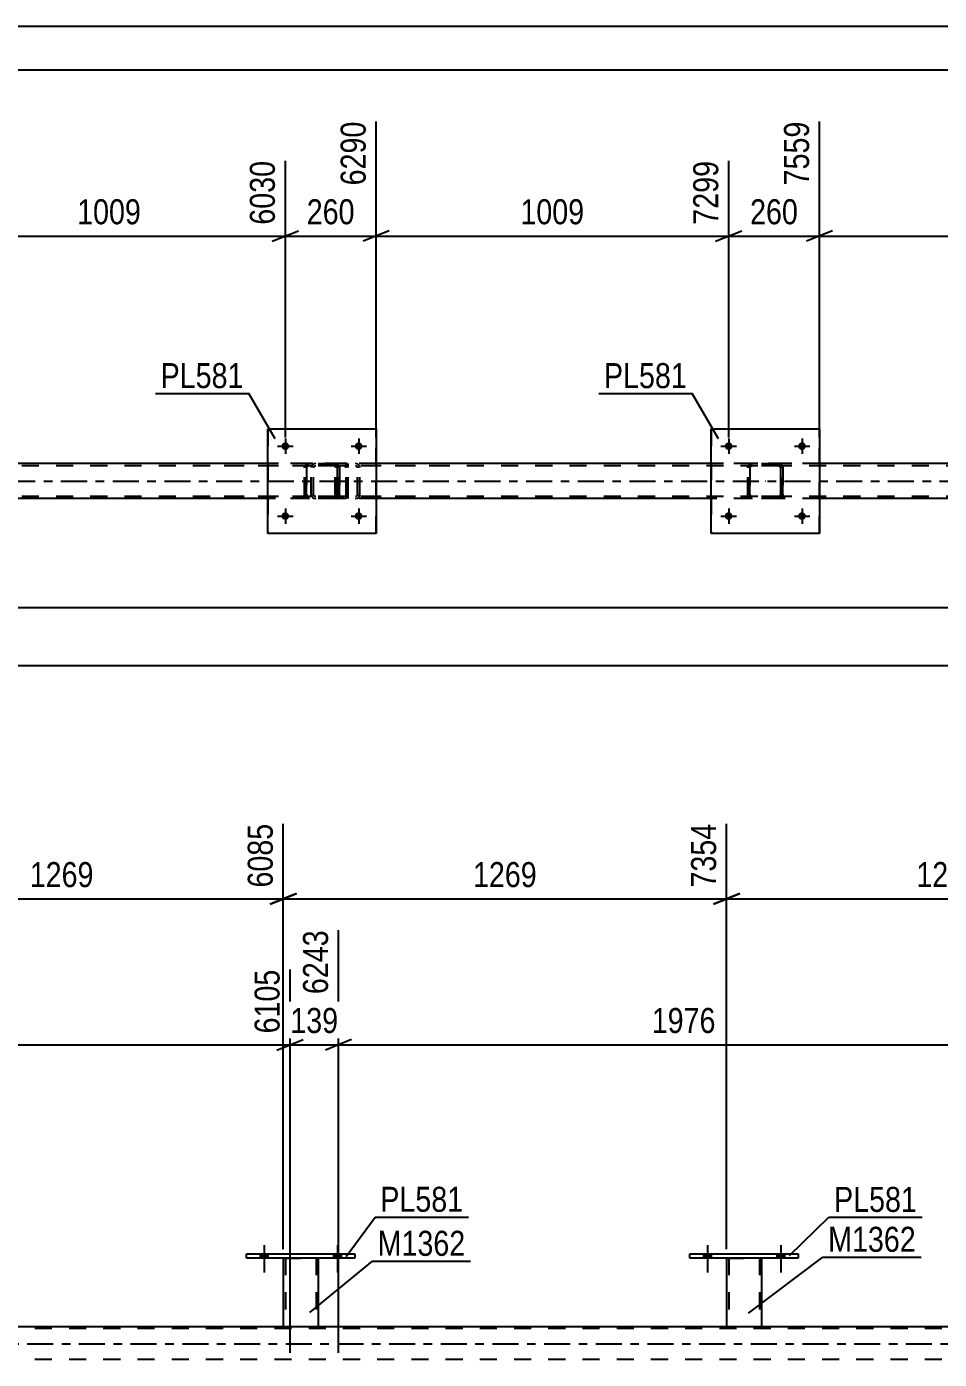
# Model space of a CAD drawing. Header units: millimetres. Extents: x 0 to 841, y 0 to 594.
# Drawn here: x 290.3 to 394.8, y 441.4 to 594 of the extents above; entities that cross this region are included whole.
import ezdxf

# ---------------------------------------------------------------- set-up
doc = ezdxf.new("R2010")
doc.units = ezdxf.units.MM
doc.linetypes.add('DXK_LINE_DOT2', pattern=[3.9198, 1.9599, -1.9599])
doc.linetypes.add('DXK_LINE_DOT3', pattern=[5.9187, 2.979, -0.9799, 0.9799, -0.9799])
doc.styles.add('Arial Narrow', font='ARIALN.TTF', dxfattribs={"height": 0.2})

# ---------------------------------------------------------------- blocks, each defined once
blk = doc.blocks.new('Unknown-122573538-1135')
at = {"color": 5, "linetype": 'Continuous'}
for p, q in [((841, 594), (0, 594)), ((836, 589), (5, 589))]:
    blk.add_line(p, q, dxfattribs=at)
blk = doc.blocks.new('Part-122573538-2550 - 2500')
at = {"color": 7, "linetype": 'DXK_LINE_DOT2'}
for p, q in [((758.15, 543.74), (104.82, 543.74)), ((758.15, 543.98), (216.39, 543.98)), ((330.31, 543.98), (317.91, 543.98)), ((381.08, 543.98), (368.68, 543.98)), ((758.15, 540.22), (104.82, 540.22)), ((330.31, 539.98), (317.91, 539.98)), ((381.08, 539.98), (368.68, 539.98))]:
    blk.add_line(p, q, dxfattribs=at)
at = {"color": 2, "linetype": 'Continuous'}
for p, q in [((317.91, 543.98), (279.55, 543.98)), ((368.68, 543.98), (330.31, 543.98)), ((419.44, 543.98), (381.08, 543.98)), ((317.91, 539.98), (279.55, 539.98)), ((368.68, 539.98), (330.31, 539.98)), ((419.44, 539.98), (381.08, 539.98))]:
    blk.add_line(p, q, dxfattribs=at)
at = {"color": 7, "linetype": 'DXK_LINE_DOT3'}
blk.add_line((104.82, 541.98), (758.15, 541.98), dxfattribs=at)
blk = doc.blocks.new('Bolt-122573538-2580 - 2500')
at = {"linetype": 'Continuous'}
for points in [[(319.47, 545.97), (319.48, 546.07), (319.5, 546.15), (319.55, 546.23), (319.61, 546.3), (319.69, 546.36), (319.77, 546.39), (319.86, 546.41), (319.95, 546.41), (320.04, 546.39), (320.13, 546.36), (320.2, 546.3), (320.26, 546.23), (320.31, 546.15), (320.34, 546.07), (320.35, 545.97), (320.34, 545.88), (320.31, 545.8), (320.26, 545.72), (320.2, 545.65), (320.13, 545.59), (320.04, 545.56), (319.95, 545.54), (319.86, 545.54), (319.77, 545.56), (319.69, 545.59), (319.61, 545.65), (319.55, 545.72), (319.5, 545.8), (319.48, 545.88)], [(327.87, 545.97), (327.88, 546.07), (327.9, 546.15), (327.95, 546.23), (328.01, 546.3), (328.09, 546.36), (328.17, 546.39), (328.26, 546.41), (328.35, 546.41), (328.44, 546.39), (328.53, 546.36), (328.6, 546.3), (328.66, 546.23), (328.71, 546.15), (328.74, 546.07), (328.75, 545.97), (328.74, 545.88), (328.71, 545.8), (328.66, 545.72), (328.6, 545.65), (328.53, 545.59), (328.44, 545.56), (328.35, 545.54), (328.26, 545.54), (328.17, 545.56), (328.09, 545.59), (328.01, 545.65), (327.95, 545.72), (327.9, 545.8), (327.88, 545.88)]]:
    blk.add_hatch(color=1, dxfattribs=at).paths.add_polyline_path(points)
at = {"color": 1, "linetype": 'Continuous'}
for p, q in [((319.91, 546.85), (319.91, 545.09)), ((328.31, 546.85), (328.31, 545.09)), ((319.03, 545.97), (320.79, 545.97)), ((327.43, 545.97), (329.19, 545.97))]:
    blk.add_line(p, q, dxfattribs=at)
blk = doc.blocks.new('Bolt-122573538-2581 - 2500')
at = {"linetype": 'Continuous'}
for points in [[(319.47, 537.97), (319.48, 538.07), (319.5, 538.15), (319.55, 538.23), (319.61, 538.3), (319.69, 538.36), (319.77, 538.39), (319.86, 538.41), (319.95, 538.41), (320.04, 538.39), (320.13, 538.36), (320.2, 538.3), (320.26, 538.23), (320.31, 538.15), (320.34, 538.07), (320.35, 537.97), (320.34, 537.88), (320.31, 537.8), (320.26, 537.72), (320.2, 537.65), (320.13, 537.59), (320.04, 537.56), (319.95, 537.54), (319.86, 537.54), (319.77, 537.56), (319.69, 537.59), (319.61, 537.65), (319.55, 537.72), (319.5, 537.8), (319.48, 537.88)], [(327.87, 537.97), (327.88, 538.07), (327.9, 538.15), (327.95, 538.23), (328.01, 538.3), (328.09, 538.36), (328.17, 538.39), (328.26, 538.41), (328.35, 538.41), (328.44, 538.39), (328.53, 538.36), (328.6, 538.3), (328.66, 538.23), (328.71, 538.15), (328.74, 538.07), (328.75, 537.97), (328.74, 537.88), (328.71, 537.8), (328.66, 537.72), (328.6, 537.65), (328.53, 537.59), (328.44, 537.56), (328.35, 537.54), (328.26, 537.54), (328.17, 537.56), (328.09, 537.59), (328.01, 537.65), (327.95, 537.72), (327.9, 537.8), (327.88, 537.88)]]:
    blk.add_hatch(color=1, dxfattribs=at).paths.add_polyline_path(points)
at = {"color": 1, "linetype": 'Continuous'}
for p, q in [((319.91, 538.85), (319.91, 537.09)), ((328.31, 538.85), (328.31, 537.09)), ((319.03, 537.97), (320.79, 537.97)), ((327.43, 537.97), (329.19, 537.97))]:
    blk.add_line(p, q, dxfattribs=at)
blk = doc.blocks.new('Bolt-122573538-2596 - 2500')
at = {"linetype": 'Continuous'}
for points in [[(370.24, 545.97), (370.25, 546.07), (370.27, 546.15), (370.32, 546.23), (370.38, 546.3), (370.46, 546.36), (370.54, 546.39), (370.63, 546.41), (370.72, 546.41), (370.81, 546.39), (370.9, 546.36), (370.97, 546.3), (371.03, 546.23), (371.08, 546.15), (371.11, 546.07), (371.12, 545.97), (371.11, 545.88), (371.08, 545.8), (371.03, 545.72), (370.97, 545.65), (370.9, 545.59), (370.81, 545.56), (370.72, 545.54), (370.63, 545.54), (370.54, 545.56), (370.46, 545.59), (370.38, 545.65), (370.32, 545.72), (370.27, 545.8), (370.25, 545.88)], [(378.64, 545.97), (378.65, 546.07), (378.67, 546.15), (378.72, 546.23), (378.78, 546.3), (378.86, 546.36), (378.94, 546.39), (379.03, 546.41), (379.12, 546.41), (379.21, 546.39), (379.3, 546.36), (379.37, 546.3), (379.43, 546.23), (379.48, 546.15), (379.51, 546.07), (379.52, 545.97), (379.51, 545.88), (379.48, 545.8), (379.43, 545.72), (379.37, 545.65), (379.3, 545.59), (379.21, 545.56), (379.12, 545.54), (379.03, 545.54), (378.94, 545.56), (378.86, 545.59), (378.78, 545.65), (378.72, 545.72), (378.67, 545.8), (378.65, 545.88)]]:
    blk.add_hatch(color=1, dxfattribs=at).paths.add_polyline_path(points)
at = {"color": 1, "linetype": 'Continuous'}
for p, q in [((370.68, 546.85), (370.68, 545.09)), ((379.08, 546.85), (379.08, 545.09)), ((369.8, 545.97), (371.56, 545.97)), ((378.2, 545.97), (379.96, 545.97))]:
    blk.add_line(p, q, dxfattribs=at)
blk = doc.blocks.new('Bolt-122573538-2597 - 2500')
at = {"linetype": 'Continuous'}
for points in [[(370.24, 537.97), (370.25, 538.07), (370.27, 538.15), (370.32, 538.23), (370.38, 538.3), (370.46, 538.36), (370.54, 538.39), (370.63, 538.41), (370.72, 538.41), (370.81, 538.39), (370.9, 538.36), (370.97, 538.3), (371.03, 538.23), (371.08, 538.15), (371.11, 538.07), (371.12, 537.97), (371.11, 537.88), (371.08, 537.8), (371.03, 537.72), (370.97, 537.65), (370.9, 537.59), (370.81, 537.56), (370.72, 537.54), (370.63, 537.54), (370.54, 537.56), (370.46, 537.59), (370.38, 537.65), (370.32, 537.72), (370.27, 537.8), (370.25, 537.88)], [(378.64, 537.97), (378.65, 538.07), (378.67, 538.15), (378.72, 538.23), (378.78, 538.3), (378.86, 538.36), (378.94, 538.39), (379.03, 538.41), (379.12, 538.41), (379.21, 538.39), (379.3, 538.36), (379.37, 538.3), (379.43, 538.23), (379.48, 538.15), (379.51, 538.07), (379.52, 537.97), (379.51, 537.88), (379.48, 537.8), (379.43, 537.72), (379.37, 537.65), (379.3, 537.59), (379.21, 537.56), (379.12, 537.54), (379.03, 537.54), (378.94, 537.56), (378.86, 537.59), (378.78, 537.65), (378.72, 537.72), (378.67, 537.8), (378.65, 537.88)]]:
    blk.add_hatch(color=1, dxfattribs=at).paths.add_polyline_path(points)
at = {"color": 1, "linetype": 'Continuous'}
for p, q in [((370.68, 538.85), (370.68, 537.09)), ((379.08, 538.85), (379.08, 537.09)), ((369.8, 537.97), (371.56, 537.97)), ((378.2, 537.97), (379.96, 537.97))]:
    blk.add_line(p, q, dxfattribs=at)
blk = doc.blocks.new('Part-122573538-2626 - 2500')
at = {"color": 2, "linetype": 'Continuous'}
for p, q in [((317.91, 535.97), (317.91, 547.97)), ((317.91, 547.97), (317.91, 547.97)), ((317.91, 547.97), (330.31, 547.97)), ((330.31, 547.97), (330.31, 535.97)), ((317.91, 535.97), (317.91, 535.97)), ((330.31, 535.97), (317.91, 535.97))]:
    blk.add_line(p, q, dxfattribs=at)
at = {"color": 7, "linetype": 'DXK_LINE_DOT2'}
for p, q in [((317.91, 547.97), (317.91, 535.97)), ((317.91, 547.97), (317.91, 547.97)), ((330.31, 535.97), (330.31, 547.97)), ((317.91, 535.97), (317.91, 535.97))]:
    blk.add_line(p, q, dxfattribs=at)
blk = doc.blocks.new('Part-122573538-2627 - 2500')
at = {"color": 7, "linetype": 'DXK_LINE_DOT2'}
for p, q in [((322.1, 543.49), (322.14, 543.68)), ((322.1, 543.49), (322.11, 543.49)), ((322.1, 540.45), (322.1, 543.49)), ((322.14, 543.68), (322.11, 543.49)), ((322.11, 540.45), (322.11, 543.49)), ((322.36, 543.59), (322.34, 543.49)), ((322.35, 543.49), (322.34, 543.49)), ((322.34, 543.49), (322.34, 540.45)), ((322.35, 543.49), (322.36, 543.59)), ((322.35, 540.45), (322.35, 543.49)), ((322.36, 543.59), (322.42, 543.66)), ((322.41, 543.66), (322.36, 543.59)), ((322.4, 543.94), (322.58, 543.97)), ((322.59, 543.97), (322.4, 543.94)), ((322.4, 543.94), (322.4, 543.94)), ((322.49, 543.72), (322.41, 543.66)), ((322.42, 543.66), (322.49, 543.72)), ((322.49, 543.72), (322.59, 543.73)), ((322.58, 543.73), (322.49, 543.72)), ((325.63, 543.97), (322.58, 543.97)), ((325.63, 543.73), (322.58, 543.73)), ((325.62, 543.97), (325.81, 543.94)), ((325.72, 543.72), (325.62, 543.73)), ((325.81, 543.94), (325.63, 543.97)), ((325.63, 543.73), (325.72, 543.72)), ((325.72, 543.72), (325.72, 543.72)), ((325.72, 543.72), (325.8, 543.66)), ((325.79, 543.66), (325.72, 543.72)), ((325.85, 543.59), (325.79, 543.66)), ((325.8, 543.66), (325.85, 543.59)), ((325.85, 543.59), (325.87, 543.49)), ((325.86, 543.49), (325.85, 543.59)), ((325.87, 543.49), (325.86, 543.49)), ((325.86, 543.49), (325.86, 540.45)), ((325.87, 540.45), (325.87, 543.49)), ((326.07, 543.68), (326.1, 543.49)), ((326.11, 543.49), (326.07, 543.68)), ((326.11, 543.49), (326.1, 543.49)), ((326.1, 543.49), (326.1, 540.45)), ((326.11, 540.45), (326.11, 543.49)), ((322.11, 540.45), (322.1, 540.45)), ((322.14, 540.27), (322.1, 540.45)), ((322.11, 540.45), (322.14, 540.27)), ((322.34, 540.45), (322.35, 540.45)), ((322.34, 540.45), (322.36, 540.36)), ((322.36, 540.36), (322.35, 540.45)), ((322.42, 540.28), (322.36, 540.36)), ((322.36, 540.36), (322.41, 540.28)), ((322.41, 540.28), (322.49, 540.23)), ((322.49, 540.23), (322.42, 540.28)), ((322.59, 540.21), (322.49, 540.23)), ((322.49, 540.23), (322.58, 540.21)), ((325.63, 540.21), (322.58, 540.21)), ((325.62, 540.21), (325.72, 540.23)), ((325.72, 540.23), (325.63, 540.21)), ((325.8, 540.28), (325.72, 540.23)), ((325.72, 540.23), (325.79, 540.28)), ((325.72, 540.23), (325.72, 540.23)), ((325.79, 540.28), (325.85, 540.36)), ((325.85, 540.36), (325.8, 540.28)), ((325.87, 540.45), (325.85, 540.36)), ((325.85, 540.36), (325.86, 540.45)), ((325.86, 540.45), (325.87, 540.45)), ((326.1, 540.45), (326.07, 540.27)), ((326.07, 540.27), (326.11, 540.45)), ((326.1, 540.45), (326.11, 540.45)), ((322.4, 540.01), (322.4, 540.01)), ((322.58, 539.97), (322.4, 540.01)), ((322.4, 540.01), (322.59, 539.97)), ((325.63, 539.97), (322.58, 539.97)), ((325.81, 540.01), (325.62, 539.97)), ((325.63, 539.97), (325.81, 540.01))]:
    blk.add_line(p, q, dxfattribs=at)
at = {"color": 7, "linetype": 'DXK_LINE_DOT3'}
blk.add_line((324.11, 541.97), (324.1, 541.97), dxfattribs=at)
at = {"color": 7, "linetype": 'DXK_LINE_DOT2'}
for centre, start, end in [((322.58, 543.49), 112.5, 157.5), ((322.59, 543.49), 112.5, 157.5), ((325.62, 543.49), 22.5, 67.5), ((325.63, 543.49), 22.5, 67.5), ((322.58, 540.45), 202.5, 247.5), ((322.59, 540.45), 202.5, 247.5), ((325.62, 540.45), 292.5, 337.5), ((325.63, 540.45), 292.5, 337.5)]:
    blk.add_arc(centre, 0.48, start, end, dxfattribs=at)
blk = doc.blocks.new('Part-122573538-2674 - 2500')
at = {"color": 2, "linetype": 'Continuous'}
for p, q in [((368.68, 535.97), (368.68, 547.97)), ((368.68, 547.97), (368.68, 547.97)), ((368.68, 547.97), (381.08, 547.97)), ((381.08, 547.97), (381.08, 535.97)), ((368.68, 535.97), (368.68, 535.97)), ((381.08, 535.97), (368.68, 535.97))]:
    blk.add_line(p, q, dxfattribs=at)
at = {"color": 7, "linetype": 'DXK_LINE_DOT2'}
for p, q in [((368.68, 547.97), (368.68, 535.97)), ((368.68, 547.97), (368.68, 547.97)), ((381.08, 535.97), (381.08, 547.97)), ((368.68, 535.97), (368.68, 535.97))]:
    blk.add_line(p, q, dxfattribs=at)
blk = doc.blocks.new('Part-122573538-2675 - 2500')
at = {"color": 7, "linetype": 'DXK_LINE_DOT2'}
for p, q in [((372.87, 543.49), (372.91, 543.68)), ((372.87, 543.49), (372.88, 543.49)), ((372.87, 540.45), (372.87, 543.49)), ((372.91, 543.68), (372.88, 543.49)), ((372.88, 540.45), (372.88, 543.49)), ((373.13, 543.59), (373.11, 543.49)), ((373.12, 543.49), (373.11, 543.49)), ((373.11, 543.49), (373.11, 540.45)), ((373.12, 543.49), (373.13, 543.59)), ((373.12, 540.45), (373.12, 543.49)), ((373.13, 543.59), (373.19, 543.66)), ((373.18, 543.66), (373.13, 543.59)), ((373.17, 543.94), (373.35, 543.97)), ((373.36, 543.97), (373.17, 543.94)), ((373.17, 543.94), (373.17, 543.94)), ((373.26, 543.72), (373.18, 543.66)), ((373.19, 543.66), (373.26, 543.72)), ((373.26, 543.72), (373.36, 543.73)), ((373.35, 543.73), (373.26, 543.72)), ((376.4, 543.97), (373.35, 543.97)), ((376.4, 543.73), (373.35, 543.73)), ((376.39, 543.97), (376.58, 543.94)), ((376.49, 543.72), (376.39, 543.73)), ((376.58, 543.94), (376.4, 543.97)), ((376.4, 543.73), (376.49, 543.72)), ((376.49, 543.72), (376.49, 543.72)), ((376.49, 543.72), (376.57, 543.66)), ((376.56, 543.66), (376.49, 543.72)), ((376.62, 543.59), (376.56, 543.66)), ((376.57, 543.66), (376.62, 543.59)), ((376.62, 543.59), (376.64, 543.49)), ((376.63, 543.49), (376.62, 543.59)), ((376.64, 543.49), (376.63, 543.49)), ((376.63, 543.49), (376.63, 540.45)), ((376.64, 540.45), (376.64, 543.49)), ((376.84, 543.68), (376.87, 543.49)), ((376.88, 543.49), (376.84, 543.68)), ((376.88, 543.49), (376.87, 543.49)), ((376.87, 543.49), (376.87, 540.45)), ((376.88, 540.45), (376.88, 543.49)), ((372.88, 540.45), (372.87, 540.45)), ((372.91, 540.27), (372.87, 540.45)), ((372.88, 540.45), (372.91, 540.27)), ((373.11, 540.45), (373.12, 540.45)), ((373.11, 540.45), (373.13, 540.36)), ((373.13, 540.36), (373.12, 540.45)), ((373.19, 540.28), (373.13, 540.36)), ((373.13, 540.36), (373.18, 540.28)), ((373.18, 540.28), (373.26, 540.23)), ((373.26, 540.23), (373.19, 540.28)), ((373.36, 540.21), (373.26, 540.23)), ((373.26, 540.23), (373.35, 540.21)), ((376.4, 540.21), (373.35, 540.21)), ((376.39, 540.21), (376.49, 540.23)), ((376.49, 540.23), (376.4, 540.21)), ((376.57, 540.28), (376.49, 540.23)), ((376.49, 540.23), (376.56, 540.28)), ((376.49, 540.23), (376.49, 540.23)), ((376.56, 540.28), (376.62, 540.36)), ((376.62, 540.36), (376.57, 540.28)), ((376.64, 540.45), (376.62, 540.36)), ((376.62, 540.36), (376.63, 540.45)), ((376.63, 540.45), (376.64, 540.45)), ((376.87, 540.45), (376.84, 540.27)), ((376.84, 540.27), (376.88, 540.45)), ((376.87, 540.45), (376.88, 540.45)), ((373.17, 540.01), (373.17, 540.01)), ((373.35, 539.97), (373.17, 540.01)), ((373.17, 540.01), (373.36, 539.97)), ((376.4, 539.97), (373.35, 539.97)), ((376.58, 540.01), (376.39, 539.97)), ((376.4, 539.97), (376.58, 540.01))]:
    blk.add_line(p, q, dxfattribs=at)
at = {"color": 7, "linetype": 'DXK_LINE_DOT3'}
blk.add_line((374.88, 541.97), (374.87, 541.97), dxfattribs=at)
at = {"color": 7, "linetype": 'DXK_LINE_DOT2'}
for centre, start, end in [((373.35, 543.49), 112.5, 157.5), ((373.36, 543.49), 112.5, 157.5), ((376.39, 543.49), 22.5, 67.5), ((376.4, 543.49), 22.5, 67.5), ((373.35, 540.45), 202.5, 247.5), ((373.36, 540.45), 202.5, 247.5), ((376.39, 540.45), 292.5, 337.5), ((376.4, 540.45), 292.5, 337.5)]:
    blk.add_arc(centre, 0.48, start, end, dxfattribs=at)
blk = doc.blocks.new('Part-122573538-2692 - 2500')
at = {"color": 7, "linetype": 'DXK_LINE_DOT2'}
for p, q in [((325.65, 543.68), (325.63, 543.5)), ((325.63, 540.46), (325.63, 543.5)), ((325.7, 543.83), (325.65, 543.68)), ((325.79, 543.94), (325.7, 543.83)), ((325.76, 543.5), (325.77, 543.59)), ((325.76, 540.46), (325.76, 543.5)), ((325.77, 543.59), (325.79, 543.67)), ((325.89, 543.98), (325.79, 543.94)), ((325.79, 543.67), (325.84, 543.72)), ((325.84, 543.72), (325.89, 543.74)), ((338.36, 543.98), (325.89, 543.98)), ((338.36, 543.74), (325.89, 543.74)), ((327.11, 543.74), (327.11, 543.98)), ((328.12, 543.94), (327.93, 543.98)), ((327.93, 543.74), (328.03, 543.72)), ((328.03, 543.72), (328.11, 543.67)), ((328.11, 543.67), (328.16, 543.59)), ((328.16, 543.59), (328.18, 543.5)), ((328.18, 540.46), (328.18, 543.5)), ((328.43, 543.5), (328.4, 543.68)), ((328.43, 540.46), (328.43, 543.5)), ((325.63, 540.46), (325.65, 540.27)), ((325.65, 540.27), (325.7, 540.12)), ((325.7, 540.12), (325.79, 540.01)), ((325.77, 540.36), (325.76, 540.46)), ((325.79, 540.29), (325.77, 540.36)), ((325.84, 540.23), (325.79, 540.29)), ((325.89, 540.22), (325.84, 540.23)), ((338.36, 540.22), (325.89, 540.22)), ((327.11, 539.98), (327.11, 540.22)), ((328.03, 540.23), (327.93, 540.22)), ((328.11, 540.29), (328.03, 540.23)), ((328.16, 540.36), (328.11, 540.29)), ((328.18, 540.46), (328.16, 540.36)), ((328.4, 540.27), (328.43, 540.46)), ((325.79, 540.01), (325.89, 539.98)), ((338.36, 539.98), (325.89, 539.98)), ((327.93, 539.98), (328.12, 540.01))]:
    blk.add_line(p, q, dxfattribs=at)
for centre, start, end in [((327.95, 543.48), 23.9465, 68.8966), ((327.95, 540.47), 291.1034, 336.0535)]:
    blk.add_arc(centre, 0.493, start, end, dxfattribs=at)
blk = doc.blocks.new('Part-122573538-2705 - 2500')
at = {"color": 7, "linetype": 'DXK_LINE_DOT2'}
for p, q in [((326.61, 543.98), (312.27, 543.98)), ((326.61, 543.74), (312.27, 543.74)), ((322.92, 543.68), (322.88, 543.5)), ((322.88, 540.46), (322.88, 543.5)), ((323.14, 543.5), (323.16, 543.59)), ((323.14, 540.46), (323.14, 543.5)), ((323.16, 543.59), (323.21, 543.67)), ((323.39, 543.98), (323.2, 543.94)), ((323.21, 543.67), (323.29, 543.72)), ((323.29, 543.72), (323.39, 543.74)), ((326.8, 543.94), (326.61, 543.98)), ((326.61, 543.74), (326.7, 543.72)), ((326.7, 543.72), (326.78, 543.67)), ((326.78, 543.67), (326.84, 543.59)), ((326.84, 543.59), (326.86, 543.5)), ((326.86, 540.46), (326.86, 543.5)), ((327.11, 543.5), (327.07, 543.68)), ((327.11, 540.46), (327.11, 543.5)), ((326.61, 540.22), (312.27, 540.22)), ((322.88, 540.46), (322.92, 540.27)), ((323.16, 540.36), (323.14, 540.46)), ((323.21, 540.29), (323.16, 540.36)), ((323.29, 540.23), (323.21, 540.29)), ((323.39, 540.22), (323.29, 540.23)), ((326.7, 540.23), (326.61, 540.22)), ((326.78, 540.29), (326.7, 540.23)), ((326.84, 540.36), (326.78, 540.29)), ((326.86, 540.46), (326.84, 540.36)), ((327.07, 540.27), (327.11, 540.46)), ((326.61, 539.98), (312.27, 539.98)), ((323.2, 540.01), (323.39, 539.98)), ((326.61, 539.98), (326.8, 540.01))]:
    blk.add_line(p, q, dxfattribs=at)
for centre, start, end in [((323.37, 543.48), 110.9282, 155.8647), ((326.62, 543.48), 24.1353, 69.0718), ((323.37, 540.47), 204.1353, 249.0718), ((326.62, 540.47), 290.9282, 335.8647)]:
    blk.add_arc(centre, 0.495, start, end, dxfattribs=at)
blk = doc.blocks.new('Part-122573538-3309 - 3249')
at = {"color": 2, "linetype": 'Continuous'}
blk.add_line((100.96, 445.2), (755.72, 445.2), dxfattribs=at)
at = {"color": 7, "linetype": 'DXK_LINE_DOT2'}
for p, q in [((755.72, 444.96), (100.96, 444.96)), ((755.72, 441.44), (100.96, 441.44))]:
    blk.add_line(p, q, dxfattribs=at)
at = {"color": 7, "linetype": 'DXK_LINE_DOT3'}
blk.add_line((100.96, 443.2), (755.72, 443.2), dxfattribs=at)
blk = doc.blocks.new('Bolt-122573538-3385 - 3249')
at = {"linetype": 'Continuous'}
for points in [[(317.03, 453.04), (317.91, 453.04), (317.91, 453.52), (317.03, 453.52)], [(325.43, 453.04), (326.31, 453.04), (326.31, 453.52), (325.43, 453.52)]]:
    blk.add_hatch(color=1, dxfattribs=at).paths.add_polyline_path(points)
at = {"color": 1, "linetype": 'Continuous'}
for p, q in [((317.03, 453.52), (317.03, 453.04)), ((317.47, 454.52), (317.47, 451.4)), ((317.91, 453.52), (317.91, 453.04)), ((325.43, 453.52), (325.43, 453.04)), ((325.87, 454.52), (325.87, 451.4)), ((326.31, 453.52), (326.31, 453.04))]:
    blk.add_line(p, q, dxfattribs=at)
blk = doc.blocks.new('Bolt-122573538-3716 - 3249')
at = {"linetype": 'Continuous'}
for points in [[(367.8, 453.04), (368.68, 453.04), (368.68, 453.52), (367.8, 453.52)], [(376.2, 453.04), (377.08, 453.04), (377.08, 453.52), (376.2, 453.52)]]:
    blk.add_hatch(color=1, dxfattribs=at).paths.add_polyline_path(points)
at = {"color": 1, "linetype": 'Continuous'}
for p, q in [((367.8, 453.52), (367.8, 453.04)), ((368.24, 454.52), (368.24, 451.4)), ((368.68, 453.52), (368.68, 453.04)), ((376.2, 453.52), (376.2, 453.04)), ((376.64, 454.52), (376.64, 451.4)), ((377.08, 453.52), (377.08, 453.04))]:
    blk.add_line(p, q, dxfattribs=at)
blk = doc.blocks.new('Part-122573538-3689 - 3249')
at = {"color": 2, "linetype": 'Continuous'}
for p, q in [((315.47, 453.52), (327.87, 453.52)), ((315.47, 453.04), (315.47, 453.52)), ((327.87, 453.52), (327.87, 453.04)), ((327.87, 453.04), (315.47, 453.04))]:
    blk.add_line(p, q, dxfattribs=at)
blk = doc.blocks.new('Part-122573538-3549 - 3249')
at = {"color": 2, "linetype": 'Continuous'}
for p, q in [((319.67, 453.04), (319.67, 445.2)), ((323.67, 453.04), (323.67, 445.2)), ((319.67, 445.2), (323.67, 445.2))]:
    blk.add_line(p, q, dxfattribs=at)
at = {"color": 7, "linetype": 'DXK_LINE_DOT2'}
for p, q in [((319.67, 453.04), (323.67, 453.04)), ((319.67, 453.04), (319.67, 453.04)), ((319.67, 453.04), (319.67, 453.04)), ((319.91, 453.04), (319.91, 445.2)), ((323.43, 453.04), (323.43, 445.2)), ((323.67, 453.04), (323.67, 453.04)), ((323.67, 453.04), (323.67, 453.04)), ((323.37, 445.2), (323.41, 445.2)), ((323.37, 445.2), (323.41, 445.2)), ((323.41, 445.2), (323.43, 445.2)), ((323.41, 445.2), (323.43, 445.2))]:
    blk.add_line(p, q, dxfattribs=at)
blk = doc.blocks.new('Bolt-122573538-3550 - 3249')
at = {"linetype": 'Continuous'}
for points in [[(317.03, 453.04), (317.91, 453.04), (317.91, 453.52), (317.03, 453.52)], [(325.43, 453.04), (326.31, 453.04), (326.31, 453.52), (325.43, 453.52)]]:
    blk.add_hatch(color=1, dxfattribs=at).paths.add_polyline_path(points)
at = {"color": 1, "linetype": 'Continuous'}
for p, q in [((317.03, 453.52), (317.03, 453.04)), ((317.47, 454.52), (317.47, 451.4)), ((317.91, 453.52), (317.91, 453.04)), ((325.43, 453.52), (325.43, 453.04)), ((325.87, 454.52), (325.87, 451.4)), ((326.31, 453.52), (326.31, 453.04))]:
    blk.add_line(p, q, dxfattribs=at)
blk = doc.blocks.new('Part-122573538-3659 - 3249')
at = {"color": 2, "linetype": 'Continuous'}
for p, q in [((370.44, 453.04), (370.44, 445.2)), ((374.44, 453.04), (374.44, 445.2)), ((370.44, 445.2), (374.44, 445.2))]:
    blk.add_line(p, q, dxfattribs=at)
at = {"color": 7, "linetype": 'DXK_LINE_DOT2'}
for p, q in [((370.44, 453.04), (374.44, 453.04)), ((370.44, 453.04), (370.44, 453.04)), ((370.44, 453.04), (370.44, 453.04)), ((370.68, 453.04), (370.68, 445.2)), ((374.2, 453.04), (374.2, 445.2)), ((374.44, 453.04), (374.44, 453.04)), ((374.44, 453.04), (374.44, 453.04)), ((374.14, 445.2), (374.18, 445.2)), ((374.14, 445.2), (374.18, 445.2)), ((374.18, 445.2), (374.2, 445.2)), ((374.18, 445.2), (374.2, 445.2))]:
    blk.add_line(p, q, dxfattribs=at)
blk = doc.blocks.new('Part-122573538-3664 - 3249')
at = {"color": 2, "linetype": 'Continuous'}
for p, q in [((366.24, 453.52), (378.64, 453.52)), ((366.24, 453.04), (366.24, 453.52)), ((378.64, 453.52), (378.64, 453.04)), ((378.64, 453.04), (366.24, 453.04))]:
    blk.add_line(p, q, dxfattribs=at)
blk = doc.blocks.new('Bolt-122573538-3715 - 3249')
at = {"linetype": 'Continuous'}
for points in [[(367.8, 453.04), (368.68, 453.04), (368.68, 453.52), (367.8, 453.52)], [(376.2, 453.04), (377.08, 453.04), (377.08, 453.52), (376.2, 453.52)]]:
    blk.add_hatch(color=1, dxfattribs=at).paths.add_polyline_path(points)
at = {"color": 1, "linetype": 'Continuous'}
for p, q in [((367.8, 453.52), (367.8, 453.04)), ((368.24, 454.52), (368.24, 451.4)), ((368.68, 453.52), (368.68, 453.04)), ((376.2, 453.52), (376.2, 453.04)), ((376.64, 454.52), (376.64, 451.4)), ((377.08, 453.52), (377.08, 453.04))]:
    blk.add_line(p, q, dxfattribs=at)
blk = doc.blocks.new('StraightDimension-122573538-2973 - 2500')
at = {"color": 7, "linetype": 'Continuous'}
for p, q in [((381.08, 546.98), (381.08, 583.14)), ((421.44, 546.97), (421.44, 578.64)), ((382.58, 570.63), (379.58, 569.43)), ((419.94, 569.43), (422.94, 570.63)), ((381.08, 570.03), (421.44, 570.03))]:
    blk.add_line(p, q, dxfattribs=at)
at = {"color": 0, "linetype": 'Continuous'}
blk.add_wipeout([(420.84, 579.24), (416.64, 579.24), (416.64, 570.73), (420.84, 570.73)], dxfattribs=at)
at = {"color": 0}
blk.add_wipeout([(405.51, 570.78), (405.51, 574.98), (397, 574.98), (397, 570.78)], dxfattribs=at)
at = {"color": 3, "linetype": 'Continuous', "style": 'Arial Narrow'}
blk.add_text('8568', height=2.863, rotation=90.0002, dxfattribs=at).set_placement((420.24, 571.33))
at = {"color": 3, "style": 'Arial Narrow'}
blk.add_text('1009', height=2.863, dxfattribs=at).set_placement((397.6, 571.38))
blk = doc.blocks.new('StraightDimension-122573538-3017 - 2500')
at = {"color": 7, "linetype": 'Continuous'}
for p, q in [((279.55, 547.48), (279.55, 583.14)), ((319.91, 546.97), (319.91, 578.64)), ((281.05, 570.63), (278.05, 569.43)), ((318.41, 569.43), (321.41, 570.63)), ((279.55, 570.03), (319.91, 570.03))]:
    blk.add_line(p, q, dxfattribs=at)
at = {"color": 0, "linetype": 'Continuous'}
blk.add_wipeout([(319.31, 579.24), (315.11, 579.24), (315.11, 570.73), (319.31, 570.73)], dxfattribs=at)
at = {"color": 0}
blk.add_wipeout([(303.98, 570.78), (303.98, 574.98), (295.47, 574.98), (295.47, 570.78)], dxfattribs=at)
at = {"color": 3, "linetype": 'Continuous', "style": 'Arial Narrow'}
blk.add_text('6030', height=2.863, rotation=90.0002, dxfattribs=at).set_placement((318.71, 571.33))
at = {"color": 3, "style": 'Arial Narrow'}
blk.add_text('1009', height=2.863, dxfattribs=at).set_placement((296.07, 571.38))
blk = doc.blocks.new('StraightDimension-122573538-2791 - 2500')
at = {"color": 7, "linetype": 'Continuous'}
blk.add_line((89.28, 520.86), (795.91, 520.86), dxfattribs=at)
blk = doc.blocks.new('StraightDimension-122573538-2984 - 2500')
at = {"color": 7, "linetype": 'Continuous'}
for p, q in [((381.08, 546.98), (381.08, 583.14)), ((370.68, 546.97), (370.68, 578.64)), ((369.18, 569.43), (372.18, 570.63)), ((382.58, 570.63), (379.58, 569.43)), ((370.68, 570.03), (381.08, 570.03))]:
    blk.add_line(p, q, dxfattribs=at)
at = {"color": 0}
blk.add_wipeout([(379.22, 570.78), (379.22, 574.98), (372.53, 574.98), (372.53, 570.78)], dxfattribs=at)
at = {"color": 3, "style": 'Arial Narrow'}
blk.add_text('260', height=2.863, dxfattribs=at).set_placement((373.13, 571.38))
at = {"color": 0, "linetype": 'Continuous'}
blk.add_wipeout([(380.48, 583.74), (376.28, 583.74), (376.28, 575.23), (380.48, 575.23)], dxfattribs=at)
at = {"color": 3, "linetype": 'Continuous', "style": 'Arial Narrow'}
blk.add_text('7559', height=2.863, rotation=90.0002, dxfattribs=at).set_placement((379.88, 575.83))
blk = doc.blocks.new('StraightDimension-122573538-2995 - 2500')
at = {"color": 7, "linetype": 'Continuous'}
for p, q in [((330.31, 546.98), (330.31, 583.14)), ((370.68, 546.97), (370.68, 578.64)), ((331.81, 570.63), (328.81, 569.43)), ((369.18, 569.43), (372.18, 570.63)), ((330.31, 570.03), (370.68, 570.03))]:
    blk.add_line(p, q, dxfattribs=at)
at = {"color": 0, "linetype": 'Continuous'}
blk.add_wipeout([(370.08, 579.24), (365.88, 579.24), (365.88, 570.73), (370.08, 570.73)], dxfattribs=at)
at = {"color": 0}
blk.add_wipeout([(354.75, 570.78), (354.75, 574.98), (346.23, 574.98), (346.23, 570.78)], dxfattribs=at)
at = {"color": 3, "linetype": 'Continuous', "style": 'Arial Narrow'}
blk.add_text('7299', height=2.863, rotation=90.0002, dxfattribs=at).set_placement((369.48, 571.33))
at = {"color": 3, "style": 'Arial Narrow'}
blk.add_text('1009', height=2.863, dxfattribs=at).set_placement((346.83, 571.38))
blk = doc.blocks.new('StraightDimension-122573538-3006 - 2500')
at = {"color": 7, "linetype": 'Continuous'}
for p, q in [((330.31, 546.98), (330.31, 583.14)), ((319.91, 546.97), (319.91, 578.64)), ((318.41, 569.43), (321.41, 570.63)), ((331.81, 570.63), (328.81, 569.43)), ((319.91, 570.03), (330.31, 570.03))]:
    blk.add_line(p, q, dxfattribs=at)
at = {"color": 0}
blk.add_wipeout([(328.45, 570.78), (328.45, 574.98), (321.76, 574.98), (321.76, 570.78)], dxfattribs=at)
at = {"color": 3, "style": 'Arial Narrow'}
blk.add_text('260', height=2.863, dxfattribs=at).set_placement((322.36, 571.38))
at = {"color": 0, "linetype": 'Continuous'}
blk.add_wipeout([(329.71, 583.74), (325.51, 583.74), (325.51, 575.23), (329.71, 575.23)], dxfattribs=at)
at = {"color": 3, "linetype": 'Continuous', "style": 'Arial Narrow'}
blk.add_text('6290', height=2.863, rotation=90.0002, dxfattribs=at).set_placement((329.11, 575.83))
blk = doc.blocks.new('StraightDimension-122573538-7511 - 2500')
at = {"color": 7, "linetype": 'Continuous'}
blk.add_line((89.92, 527.5), (795.27, 527.5), dxfattribs=at)
blk = doc.blocks.new('StraightDimension-122573538-4182 - 3249')
at = {"color": 7, "linetype": 'Continuous'}
for p, q in [((370.44, 454.04), (370.44, 502.76)), ((421.2, 454.04), (421.2, 502.76)), ((371.94, 494.75), (368.94, 493.55)), ((419.7, 493.55), (422.7, 494.75)), ((370.44, 494.15), (421.2, 494.15))]:
    blk.add_line(p, q, dxfattribs=at)
at = {"color": 0, "linetype": 'Continuous'}
blk.add_wipeout([(420.6, 503.36), (416.4, 503.36), (416.4, 494.85), (420.6, 494.85)], dxfattribs=at)
at = {"color": 0}
blk.add_wipeout([(400.08, 494.9), (400.08, 499.1), (391.57, 499.1), (391.57, 494.9)], dxfattribs=at)
at = {"color": 3, "linetype": 'Continuous', "style": 'Arial Narrow'}
blk.add_text('8623', height=2.863, rotation=90.0002, dxfattribs=at).set_placement((420, 495.45))
at = {"color": 3, "style": 'Arial Narrow'}
blk.add_text('1269', height=2.863, dxfattribs=at).set_placement((392.17, 495.5))
blk = doc.blocks.new('StraightDimension-122573538-9908 - 3249')
at = {"color": 7, "linetype": 'Continuous'}
for p, q in [((241.39, 442.2), (241.39, 490.57)), ((320.45, 442.2), (320.45, 486.07)), ((242.89, 478.05), (239.89, 476.85)), ((318.95, 476.85), (321.95, 478.05)), ((241.39, 477.45), (320.45, 477.45))]:
    blk.add_line(p, q, dxfattribs=at)
at = {"color": 0, "linetype": 'Continuous'}
blk.add_wipeout([(319.85, 486.67), (315.65, 486.67), (315.65, 478.15), (319.85, 478.15)], dxfattribs=at)
at = {"color": 0}
blk.add_wipeout([(285.18, 478.2), (285.18, 482.4), (276.66, 482.4), (276.66, 478.2)], dxfattribs=at)
at = {"color": 3, "linetype": 'Continuous', "style": 'Arial Narrow'}
blk.add_text('6105', height=2.863, rotation=90.0002, dxfattribs=at).set_placement((319.25, 478.75))
at = {"color": 3, "style": 'Arial Narrow'}
blk.add_text('1976', height=2.863, dxfattribs=at).set_placement((277.26, 478.8))
blk = doc.blocks.new('StraightDimension-122573538-4192 - 3249')
at = {"color": 7, "linetype": 'Continuous'}
for p, q in [((319.67, 454.04), (319.67, 502.76)), ((370.44, 454.04), (370.44, 502.76)), ((321.17, 494.75), (318.17, 493.55)), ((368.94, 493.55), (371.94, 494.75)), ((319.67, 494.15), (370.44, 494.15))]:
    blk.add_line(p, q, dxfattribs=at)
at = {"color": 0, "linetype": 'Continuous'}
blk.add_wipeout([(369.84, 503.36), (365.64, 503.36), (365.64, 494.85), (369.84, 494.85)], dxfattribs=at)
at = {"color": 0}
blk.add_wipeout([(349.31, 494.9), (349.31, 499.1), (340.8, 499.1), (340.8, 494.9)], dxfattribs=at)
at = {"color": 3, "linetype": 'Continuous', "style": 'Arial Narrow'}
blk.add_text('7354', height=2.863, rotation=90.0002, dxfattribs=at).set_placement((369.24, 495.45))
at = {"color": 3, "style": 'Arial Narrow'}
blk.add_text('1269', height=2.863, dxfattribs=at).set_placement((341.4, 495.5))
blk = doc.blocks.new('StraightDimension-122573538-4202 - 3249')
at = {"color": 7, "linetype": 'Continuous'}
for p, q in [((268.91, 454.04), (268.91, 502.76)), ((319.67, 454.04), (319.67, 502.76)), ((270.41, 494.75), (267.41, 493.55)), ((318.17, 493.55), (321.17, 494.75)), ((268.91, 494.15), (319.67, 494.15))]:
    blk.add_line(p, q, dxfattribs=at)
at = {"color": 0, "linetype": 'Continuous'}
blk.add_wipeout([(319.07, 503.36), (314.87, 503.36), (314.87, 494.85), (319.07, 494.85)], dxfattribs=at)
at = {"color": 0}
blk.add_wipeout([(298.55, 494.9), (298.55, 499.1), (290.04, 499.1), (290.04, 494.9)], dxfattribs=at)
at = {"color": 3, "linetype": 'Continuous', "style": 'Arial Narrow'}
blk.add_text('6085', height=2.863, rotation=90.0002, dxfattribs=at).set_placement((318.47, 495.45))
at = {"color": 3, "style": 'Arial Narrow'}
blk.add_text('1269', height=2.863, dxfattribs=at).set_placement((290.64, 495.5))
blk = doc.blocks.new('StraightDimension-122573538-9906 - 3249')
at = {"color": 7, "linetype": 'Continuous'}
for p, q in [((326, 442.2), (326, 490.57)), ((405.06, 442.2), (405.06, 486.07)), ((327.5, 478.05), (324.5, 476.85)), ((403.56, 476.85), (406.56, 478.05)), ((326, 477.45), (405.06, 477.45))]:
    blk.add_line(p, q, dxfattribs=at)
at = {"color": 0, "linetype": 'Continuous'}
blk.add_wipeout([(404.46, 486.67), (400.26, 486.67), (400.26, 478.15), (404.46, 478.15)], dxfattribs=at)
at = {"color": 0}
blk.add_wipeout([(369.78, 478.2), (369.78, 482.4), (361.27, 482.4), (361.27, 478.2)], dxfattribs=at)
at = {"color": 3, "linetype": 'Continuous', "style": 'Arial Narrow'}
blk.add_text('8220', height=2.863, rotation=90.0002, dxfattribs=at).set_placement((403.86, 478.75))
at = {"color": 3, "style": 'Arial Narrow'}
blk.add_text('1976', height=2.863, dxfattribs=at).set_placement((361.87, 478.8))
blk = doc.blocks.new('StraightDimension-122573538-9907 - 3249')
at = {"color": 7, "linetype": 'Continuous'}
for p, q in [((326, 442.2), (326, 490.57)), ((320.45, 442.2), (320.45, 486.07)), ((318.95, 476.85), (321.95, 478.05)), ((327.5, 478.05), (324.5, 476.85)), ((320.45, 477.45), (326, 477.45))]:
    blk.add_line(p, q, dxfattribs=at)
at = {"color": 0}
blk.add_wipeout([(326.57, 478.2), (326.57, 482.4), (319.88, 482.4), (319.88, 478.2)], dxfattribs=at)
at = {"color": 3, "style": 'Arial Narrow'}
blk.add_text('139', height=2.863, dxfattribs=at).set_placement((320.48, 478.8))
at = {"color": 0, "linetype": 'Continuous'}
blk.add_wipeout([(325.4, 491.17), (321.2, 491.17), (321.2, 482.65), (325.4, 482.65)], dxfattribs=at)
at = {"color": 3, "linetype": 'Continuous', "style": 'Arial Narrow'}
blk.add_text('6243', height=2.863, rotation=90.0002, dxfattribs=at).set_placement((324.8, 483.25))
blk = doc.blocks.new('Mark-122573538-2622 - 2500')
at = {"color": 0}
blk.add_wipeout([(315.14, 552.62), (315.14, 555.62), (305.63, 555.62), (305.63, 552.62)], dxfattribs=at)
blk.add_wipeout([(315.14, 552.62), (315.14, 555.62), (305.63, 555.62), (305.63, 552.62)], dxfattribs=at)
at = {"color": 30, "linetype": 'Continuous'}
for p in [(305.03, 552.02), (318.74, 546.83)]:
    blk.add_line(p, (315.74, 552.02), dxfattribs=at)
at = {"color": 3, "style": 'Arial Narrow'}
blk.add_text('PL581', height=2.863, dxfattribs=at).set_placement((305.63, 552.62))
blk = doc.blocks.new('Mark-122573538-2670 - 2500')
at = {"color": 0}
blk.add_wipeout([(365.91, 552.62), (365.91, 555.62), (356.4, 555.62), (356.4, 552.62)], dxfattribs=at)
blk.add_wipeout([(365.91, 552.62), (365.91, 555.62), (356.4, 555.62), (356.4, 552.62)], dxfattribs=at)
at = {"color": 30, "linetype": 'Continuous'}
for p in [(355.8, 552.02), (369.51, 546.83)]:
    blk.add_line(p, (366.51, 552.02), dxfattribs=at)
at = {"color": 3, "style": 'Arial Narrow'}
blk.add_text('PL581', height=2.863, dxfattribs=at).set_placement((356.4, 552.62))
blk = doc.blocks.new('Mark-122573538-3545 - 3249')
at = {"color": 0}
blk.add_wipeout([(340.53, 453.29), (340.53, 456.29), (330.48, 456.29), (330.48, 453.29)], dxfattribs=at)
blk.add_wipeout([(340.53, 453.29), (340.53, 456.29), (330.48, 456.29), (330.48, 453.29)], dxfattribs=at)
at = {"color": 30, "linetype": 'Continuous'}
for p, q in [((322.71, 446.79), (329.88, 452.69)), ((329.88, 452.69), (341.13, 452.69))]:
    blk.add_line(p, q, dxfattribs=at)
at = {"color": 3, "style": 'Arial Narrow'}
blk.add_text('M1362', height=2.863, dxfattribs=at).set_placement((330.48, 453.29))
blk = doc.blocks.new('Mark-122573538-3655 - 3249')
at = {"color": 0}
blk.add_wipeout([(392.12, 453.75), (392.12, 456.75), (382.07, 456.75), (382.07, 453.75)], dxfattribs=at)
blk.add_wipeout([(392.12, 453.75), (392.12, 456.75), (382.07, 456.75), (382.07, 453.75)], dxfattribs=at)
at = {"color": 30, "linetype": 'Continuous'}
for p, q in [((372.96, 446.72), (381.47, 453.15)), ((381.47, 453.15), (392.72, 453.15))]:
    blk.add_line(p, q, dxfattribs=at)
at = {"color": 3, "style": 'Arial Narrow'}
blk.add_text('M1362', height=2.863, dxfattribs=at).set_placement((382.07, 453.75))
blk = doc.blocks.new('Mark-122573538-3660 - 3249')
at = {"color": 0}
blk.add_wipeout([(392.25, 458.32), (392.25, 461.32), (382.75, 461.32), (382.75, 458.32)], dxfattribs=at)
blk.add_wipeout([(392.25, 458.32), (392.25, 461.32), (382.75, 461.32), (382.75, 458.32)], dxfattribs=at)
at = {"color": 30, "linetype": 'Continuous'}
for p, q in [((377.66, 453.32), (382.15, 457.72)), ((382.15, 457.72), (392.85, 457.72))]:
    blk.add_line(p, q, dxfattribs=at)
at = {"color": 3, "style": 'Arial Narrow'}
blk.add_text('PL581', height=2.863, dxfattribs=at).set_placement((382.75, 458.32))
blk = doc.blocks.new('Mark-122573538-3685 - 3249')
at = {"color": 0}
blk.add_wipeout([(340.29, 458.33), (340.29, 461.33), (330.79, 461.33), (330.79, 458.33)], dxfattribs=at)
blk.add_wipeout([(340.29, 458.33), (340.29, 461.33), (330.79, 461.33), (330.79, 458.33)], dxfattribs=at)
at = {"color": 30, "linetype": 'Continuous'}
for p, q in [((326.87, 453.22), (330.19, 457.73)), ((330.19, 457.73), (340.89, 457.73))]:
    blk.add_line(p, q, dxfattribs=at)
at = {"color": 3, "style": 'Arial Narrow'}
blk.add_text('PL581', height=2.863, dxfattribs=at).set_placement((330.79, 458.33))

msp = doc.modelspace()

# ---------------------------------------------------------------- block references
for name in ['Unknown-122573538-1135', 'Part-122573538-2626 - 2500', 'Part-122573538-2674 - 2500', 'Bolt-122573538-2580 - 2500', 'Bolt-122573538-2596 - 2500', 'Part-122573538-2550 - 2500', 'Part-122573538-2705 - 2500', 'Part-122573538-2627 - 2500', 'Part-122573538-2692 - 2500', 'Part-122573538-2675 - 2500', 'Bolt-122573538-2581 - 2500', 'Bolt-122573538-2597 - 2500', 'Part-122573538-3689 - 3249', 'Bolt-122573538-3385 - 3249', 'Bolt-122573538-3550 - 3249', 'Part-122573538-3664 - 3249', 'Bolt-122573538-3716 - 3249', 'Bolt-122573538-3715 - 3249', 'Part-122573538-3549 - 3249', 'Part-122573538-3659 - 3249', 'Part-122573538-3309 - 3249']:
    msp.add_blockref(name, (0, 0))

# ---------------------------------------------------------------- next in the draw order: block references
for name in ['StraightDimension-122573538-3017 - 2500', 'StraightDimension-122573538-2973 - 2500', 'StraightDimension-122573538-2791 - 2500', 'StraightDimension-122573538-4182 - 3249', 'StraightDimension-122573538-9908 - 3249']:
    msp.add_blockref(name, (0, 0))

# ---------------------------------------------------------------- next in the draw order: block references
for name in ['StraightDimension-122573538-2984 - 2500', 'StraightDimension-122573538-7511 - 2500', 'StraightDimension-122573538-4192 - 3249']:
    msp.add_blockref(name, (0, 0))

# ---------------------------------------------------------------- next in the draw order: block references
for name in ['StraightDimension-122573538-2995 - 2500', 'StraightDimension-122573538-4202 - 3249', 'StraightDimension-122573538-9906 - 3249']:
    msp.add_blockref(name, (0, 0))

# ---------------------------------------------------------------- next in the draw order: block references
for name in ['StraightDimension-122573538-3006 - 2500', 'Mark-122573538-2670 - 2500', 'StraightDimension-122573538-9907 - 3249', 'Mark-122573538-3655 - 3249']:
    msp.add_blockref(name, (0, 0))

# ---------------------------------------------------------------- next in the draw order: block references
for name in ['Mark-122573538-2622 - 2500', 'Mark-122573538-3660 - 3249', 'Mark-122573538-3545 - 3249']:
    msp.add_blockref(name, (0, 0))

# ---------------------------------------------------------------- next in the draw order: block references
msp.add_blockref('Mark-122573538-3685 - 3249', (0, 0))

doc.saveas('drawing.dxf')
